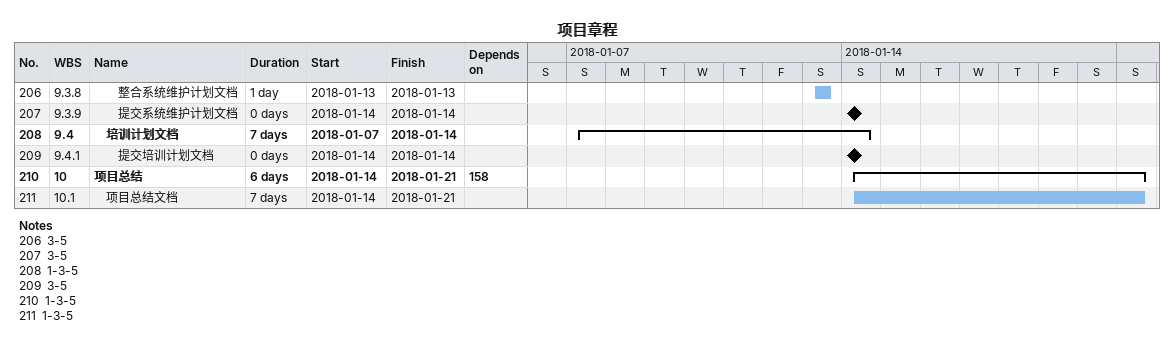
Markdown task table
项目章程

| ID | WBS | Task | Duration | Start | Finish | Predecessors |
|---|---|---|---|---|---|---|
| 206 | 9.3.8 | 整合系统维护计划文档 | 1d | 2018-01-13 | 2018-01-13 |  |
| 207 | 9.3.9 | 提交系统维护计划文档 | 0d | 2018-01-14 | 2018-01-14 |  |
| 208 | 9.4 | **培训计划文档** | 7d | 2018-01-07 | 2018-01-14 |  |
| 209 | 9.4.1 | 提交培训计划文档 | 0d | 2018-01-14 | 2018-01-14 |  |
| 210 | 10 | **项目总结** | 6d | 2018-01-14 | 2018-01-21 | 158 |
| 211 | 10.1 | 项目总结文档 | 7d | 2018-01-14 | 2018-01-21 |  |

Notes
- 206: 3-5
- 207: 3-5
- 208: 1-3-5
- 209: 3-5
- 210: 1-3-5
- 211: 1-3-5
